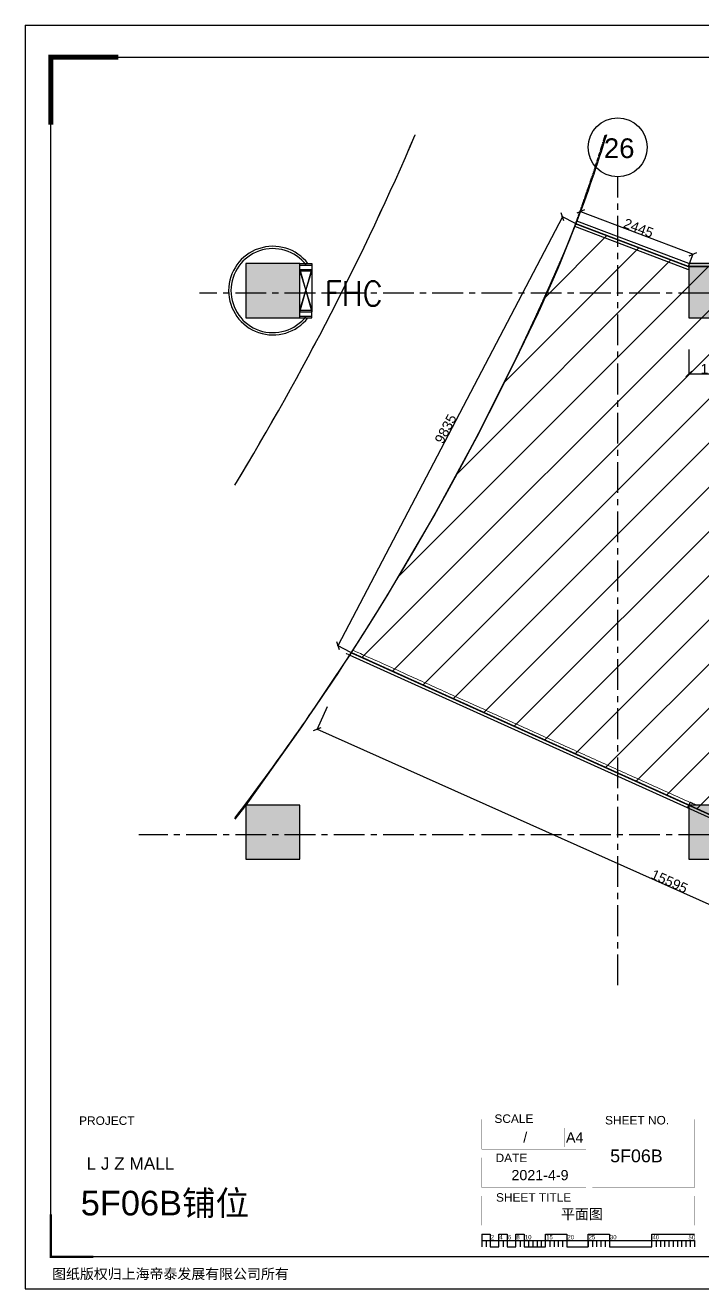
# Model space of a CAD drawing. Header units: inches. Extents: x -17552 to 18736, y -11730 to 13931.
# Drawn here: x -17552 to -3788, y -11730 to 13931 of the extents above; entities that cross this region are included whole.
import ezdxf
from ezdxf.enums import TextEntityAlignment as Align

# ---------------------------------------------------------------- set-up
doc = ezdxf.new("R2010")
doc.units = ezdxf.units.IN
doc.header["$MEASUREMENT"] = 0
doc.linetypes.add('CENTER', pattern=[2, 1.25, -0.25, 0.25, -0.25])
doc.linetypes.add('LEASE4', pattern=[1.0799999999999998, 0.45, -0.09, 0.09, -0.09, 0.09, -0.09, 0.09, -0.09])
for name, color, linetype in [('area-line', 3, 'Continuous'), ('DIM', 3, 'Continuous'), ('DIM TEXT', 7, 'Continuous'), ('L05-COL', 5, 'Continuous'), ('L05-COV', 2, 'Continuous'), ('L05-LEASE', 2, 'LEASE4'), ('L05-TXT-200', 7, 'Continuous'), ('L05-WAL', 2, 'Continuous'), ('new wall', 2, 'Continuous'), ('WALL', 255, 'Continuous'), ('轴线', 10, 'CENTER')]:
    doc.layers.add(name, color=color, linetype=linetype)
doc.layers.add('原中岛线', color=8, linetype='Continuous', lineweight=18, plot=False)
doc.layers.add('租户合同线', color=5, linetype='Continuous', lineweight=50)
doc.styles.add('SIMPLEX', font='SIMPLEX.shx', dxfattribs={"width": 0.9, "height": 1000})
doc.styles.get("Standard").update_dxf_attribs({"font": 'arial.ttf'})
doc.dimstyles.new('DIM-200MM', dxfattribs={"dimtxt": 200, "dimasz": 120, "dimexe": 10, "dimexo": 10, "dimgap": 0.7, "dimtad": 1, "dimdec": 0, "dimrnd": 5, "dimzin": 1, "dimdsep": 46, "dimtxsty": 'Standard', "dimblk": 'OBLIQUE', "dimcen": 0.5, "dimdle": 1, "dimclrd": 256, "dimclre": 256, "dimclrt": 7, "dimaunit": 1, "dimadec": 0, "dimazin": 0, "dimtfac": 1, "dimtdec": 0, "dimtix": 1, "dimtmove": 2, "dimatfit": 3, "dimfxl": 500, "dimfxlon": 1, "dimtolj": 1, "dimtzin": 1, "dimarcsym": 0})

# ---------------------------------------------------------------- blocks, each defined once
blk = doc.blocks.new('_Oblique')
at = {"color": 0, "linetype": 'ByBlock', "lineweight": -2}
blk.add_line((-0.5, -0.5), (0.5, 0.5), dxfattribs=at)
blk = doc.blocks.new('*D43')
at = {"layer": 'DEFPOINTS', "color": 0, "transparency": 16777216}
for p in [(-6366.025486572848, 9898.723253312695), (-11201.62547872669, 1331.101330089372), (-10928.96223278679, 1188.267795125171)]:
    blk.add_point(p, dxfattribs=at)
at = {"layer": 'DIM', "lineweight": -2, "transparency": 16777216}
for p, q in [((-6638.224700203892, 10042.4426065519), (-11202.08951103555, 1330.215511814367)), ((-6374.883669322902, 9903.363576401302), (-6647.546915262805, 10046.1971113655)), ((-10937.82041553684, 1192.908118213777), (-11210.48366147674, 1335.741653177978))]:
    blk.add_line(p, q, dxfattribs=at)
at = {"layer": 'DIM', "lineweight": -2, "transparency": 16777216, "xscale": 120, "yscale": 120, "zscale": 120}
for p, rotation in [((-6638.688732512752, 10041.5567882769), 62.35238729660064), ((-11201.62547872669, 1331.101330089372), 242.3523872966007)]:
    blk.add_blockref('_Oblique', p, dxfattribs=dict(at, rotation=rotation))
at = {"layer": 'DIM', "color": 7, "transparency": 16777216, "insert": (-9011.29257922792, 5734.070007220425), "char_height": 200, "attachment_point": 5, "rotation": 62.352387296600654}
blk.add_mtext('\\A1;9835', dxfattribs=at)
blk = doc.blocks.new('*D44')
at = {"layer": 'DEFPOINTS', "color": 0, "transparency": 16777216}
for p in [(-6366.02548657285, 9898.723253312695), (-3986.164312087127, 9282.433645364083), (-4081.412805630317, 9031.508564256204)]:
    blk.add_point(p, dxfattribs=at)
at = {"layer": 'DIM', "lineweight": -2, "transparency": 16777216}
for p, q in [((-6362.476663810634, 9908.07236327046), (-6267.228170267445, 10158.99744437834)), ((-6271.711904025437, 10150.0032166968), (-3985.229401091351, 9282.07876308786)), ((-4077.8639828681, 9040.85767421397), (-3982.615489324911, 9291.782755321849))]:
    blk.add_line(p, q, dxfattribs=at)
at = {"layer": 'DIM', "lineweight": -2, "transparency": 16777216, "xscale": 120, "yscale": 120, "zscale": 120}
for p, rotation in [((-6270.77699302966, 10149.64833442057), 159.2137704633269), ((-3986.164312087127, 9282.433645364083), 339.2137704633269)]:
    blk.add_blockref('_Oblique', p, dxfattribs=dict(at, rotation=rotation))
at = {"layer": 'DIM', "color": 7, "transparency": 16777216, "insert": (-5091.983574153042, 9812.16348766286), "char_height": 200, "attachment_point": 5, "rotation": 339.2137704633269}
blk.add_mtext('\\A1;2445', dxfattribs=at)
blk = doc.blocks.new('*D46')
at = {"layer": 'DEFPOINTS', "color": 0, "transparency": 16777216}
for p in [(-4070.408197862736, 7991.50867425761), (-2970.408307862643, 7991.50867425761), (-4070.408197862736, 6847.884324307845)]:
    blk.add_point(p, dxfattribs=at)
at = {"layer": 'DIM', "lineweight": -2, "transparency": 16777216}
for p, q in [((-4070.408197862736, 7347.884324307845), (-4070.408197862736, 6837.884324307845)), ((-2970.408307862643, 7347.884324307845), (-2970.408307862643, 6837.884324307845)), ((-2969.408307862643, 6847.884324307845), (-4071.408197862736, 6847.884324307845))]:
    blk.add_line(p, q, dxfattribs=at)
at = {"layer": 'DIM', "lineweight": -2, "transparency": 16777216, "xscale": 120, "yscale": 120, "zscale": 120, "rotation": 180}
blk.add_blockref('_Oblique', (-4070.408197862736, 6847.884324307845), dxfattribs=at)
at = {"layer": 'DIM', "lineweight": -2, "transparency": 16777216, "xscale": 120, "yscale": 120, "zscale": 120}
blk.add_blockref('_Oblique', (-2970.408307862643, 6847.884324307845), dxfattribs=at)
at = {"layer": 'DIM', "color": 7, "transparency": 16777216, "insert": (-3520.40825286269, 6950.698921852183), "char_height": 200, "attachment_point": 5}
blk.add_mtext('\\A1;1100', dxfattribs=at)
blk = doc.blocks.new('*D49')
at = {"layer": 'DEFPOINTS', "color": 0, "transparency": 16777216}
for p in [(-10928.96223276098, 1188.267795165121), (-11624.78467610538, -368.753216083157), (3307.009616455165, -5173.694338898939)]:
    blk.add_point(p, dxfattribs=at)
at = {"layer": 'DIM', "lineweight": -2, "transparency": 16777216}
for p, q in [((-11420.78233588553, 87.73670186118034), (-11628.86472290977, -377.8830144420435)), ((2612.100152946656, -6731.123354827654), (-11625.69765594127, -368.3452114027177)), ((2815.189513330609, -6274.225432202877), (2607.10712630637, -6739.8451485061))]:
    blk.add_line(p, q, dxfattribs=at)
at = {"layer": 'DIM', "lineweight": -2, "transparency": 16777216, "xscale": 120, "yscale": 120, "zscale": 120}
for p, rotation in [((-11624.78467610538, -368.753216083157), 155.920446568355), ((2611.187173110767, -6730.715350147214), 335.920446568355)]:
    blk.add_blockref('_Oblique', p, dxfattribs=dict(at, rotation=rotation))
at = {"layer": 'DIM', "color": 7, "transparency": 16777216, "insert": (-4464.849914481692, -3455.866628722195), "char_height": 200, "attachment_point": 5, "rotation": 335.92044656835503}
blk.add_mtext('\\A1;15595', dxfattribs=at)

msp = doc.modelspace()

# ---------------------------------------------------------------- hatches: boundary and pattern name
at = {"layer": 'L05-WAL'}
h = msp.add_hatch(dxfattribs=at)
h.set_pattern_fill('ANSI31', color=3, scale=400)
h.set_pattern_definition([(45, (-12831.94186917804, 2561.886604355939), (-449.0128060534576, 449.0128060534577), [])])
edge = h.paths.add_edge_path()
edge.add_line((7723.259209293406, 4456.931312320841), (8669.529089264106, 6593.305085224478))
edge.add_line((8669.529089264106, 6593.305085224478), (7575.841061717947, 7087.113244738051))
edge.add_line((7575.841061717947, 7087.113244738051), (7600.541473758203, 7141.817142900487))
edge.add_line((7600.541473758203, 7141.817142900487), (4029.591692137154, 8754.205545627628))
edge.add_line((4029.591692137154, 8754.205545627628), (3415.449868653595, 9031.508564256204))
edge.add_line((3415.449868653595, 9031.508564256204), (2929.59180213706, 9031.508564256204))
edge.add_line((2929.59180213706, 9031.508564256204), (-2970.408307862846, 9031.508564256204))
edge.add_line((-2970.408307862846, 9031.508564256204), (-4081.412805630316, 9031.508564256204))
edge.add_line((-4081.412805630316, 9031.508564256204), (-6366.025486572835, 9898.723253312695))
edge.add_arc((-32575.42880023028, 19911.71138657125), 28056.95552647747, 333.23149421351576, 339.0912429357835, ccw=False)
edge.add_arc((-56952.2872652528, 30918.85485554987), 54791.0052289754, 328.58941967874495, 334.435691915814, ccw=False)
edge.add_arc((-56952.2872660681, 30918.85485607175), 54791.00522994321, 327.13796236589576, 328.5894196787235, ccw=False)
edge.add_line((-10928.96223276105, 1188.267795163643), (3338.586402237037, -5253.785024002471))
edge.add_line((3338.586402237037, -5253.785024002471), (7723.259209293406, 4456.931312320841))
h.paths.add_polyline_path([(-3436.384088724705, 1336.584781589929), (3594.175256432184, 1336.584781589929), (3594.175256432184, 3696.475641071511), (-3436.384088724705, 3696.475641071511)], flags=24)
h.paths.add_polyline_path([(-2555.898467447645, 3203.698086571866), (2995.94327880065, 3203.698086571866), (2995.94327880065, 5041.760842369957), (-2555.898467447645, 5041.760842369957)], flags=24)
at = {"layer": 'WALL'}
h = msp.add_hatch(color=256, dxfattribs=at)
h.dxf.hatch_style = 1
h.paths.add_polyline_path([(8072.178653369483, -2204.022257679899), (7069.639641903632, -1751.346534350364), (6616.963918574911, -2753.885545815283), (7619.5029300389, -3206.56126914447)])
h.paths.add_polyline_path([(4029.591692137357, 9091.50856425747), (2929.591802137264, 9091.508564257587), (2929.591802137264, 7991.508674257493), (4029.591692137357, 7991.50867425761)])
h.paths.add_polyline_path([(-2970.408307862643, -1908.491435742414), (-4070.408197862736, -1908.491435742297), (-4070.408197862736, -3008.491325742391), (-2970.408307862643, -3008.491325742275)])
h.paths.add_polyline_path([(-2970.408307862643, 9091.50856425747), (-4070.408197862736, 9091.508564257587), (-4070.408197862736, 7991.508674257493), (-2970.408307862643, 7991.50867425761)])
h.paths.add_polyline_path([(-11970.40830786358, -1908.491435742414), (-13070.40819786368, -1908.491435742297), (-13070.40819786368, -3008.491325742391), (-11970.40830786358, -3008.491325742275)])
h.paths.add_polyline_path([(-11970.40825333138, 9091.492234254547), (-13070.40825333138, 9091.49223425443), (-13070.40825333138, 7991.492234254547), (-11970.40825333138, 7991.492234254663)])

# ---------------------------------------------------------------- linework, layer by layer
at = {"color": 8}
msp.add_line((-8277.19846310627, -10748.45333171812), (-3957.198463106266, -10748.45333171812), dxfattribs=at)
for points in [[(-17552.16863536707, 13931.04271609674), (18735.83136463294, 13931.04271609674)], [(-17552.16863536707, 13931.04271609674), (-17552.16863536707, -11729.75728390326), (18735.83136463294, -11729.75728390326)], [(-8277.19846310627, -10618.85333171812), (-8277.19846310627, -10878.05333171812)], [(-8104.39846310627, -10748.45333171812), (-8104.39846310627, -10878.05333171812)], [(-6549.198463106266, -10748.45333171812), (-6549.198463106266, -10878.05333171812)], [(-6117.198463106266, -10748.45333171812), (-6117.198463106266, -10878.05333171812)], [(-3957.198463106266, -10748.45333171812), (-3957.198463106266, -10878.05333171812)]]:
    msp.add_lwpolyline(points)
for points, const_width in [([(-17033.76863536707, 11910.80506903993), (-17033.76863536707, 13283.04271609674), (-15661.53098831026, 13283.04271609674)], 103.68), ([(-15315.0176679323, -8290.286004608583), (-8523.645984424744, -8290.286004608583), (-8523.645984424744, -10881.75728390326), (-16833.76863536706, -10881.75728390326), (-16833.76863536706, -8290.286004608583), (-16544.08984407612, -8290.286004608583)], 4.319999999999999), ([(-7150.614905479433, -8290.286004608583), (-6160.398463106278, -8290.286004608583), (-6160.398463106278, -8895.086004608582), (-8277.19846310627, -8895.086004608582), (-8277.19846310627, -8290.286004608583), (-8061.198463106266, -8290.286004608583)], 4.319999999999999), ([(-6604.837970517401, -8463.625941299664), (-6604.837970517401, -8848.762907819962)], 4.319999999999999), ([(-4463.175823679856, -8290.286004608583), (-3957.198463106266, -8290.286004608583), (-3957.198463106317, -9672.686004608584), (-6030.798463106148, -9672.686004608584), (-6030.798463106112, -8290.286004608583), (-5857.998463106109, -8290.286004608583)], 4.319999999999999), ([(-7285.418144608375, -9067.886004608585), (-6160.398463106278, -9067.886004608585), (-6160.398463106278, -9672.686004608584), (-8277.19846310627, -9672.686004608584), (-8277.19846310627, -9067.886004608585), (-8061.198463106266, -9067.886004608585)], 4.319999999999999), ([(-6596.324886189519, -9845.48600460859), (-3957.198463106266, -9845.486004608583), (-3957.198463106266, -10441.50036169359), (-8277.19846310627, -10441.5003616936), (-8277.19846310627, -9845.48600460859), (-8061.198463106266, -9845.48600460859)], 4.319999999999999), ([(-17033.76863536707, -10217.75728390326), (-17033.76863536707, -11081.75728390326), (-16169.76863536707, -11081.75728390326)], 43.2), ([(-8104.39846310627, -10618.85333171812), (-8104.39846310627, -10748.45333171812)], 8.639999999999999), ([(-7931.598463106271, -10618.85333171812), (-7931.598463106271, -10748.45333171812)], 8.639999999999999), ([(-7758.798463106272, -10618.85333171812), (-7758.798463106272, -10748.45333171812)], 8.639999999999999), ([(-7585.998463106276, -10618.85333171812), (-7585.998463106276, -10748.45333171812)], 8.639999999999999), ([(-7413.198463106266, -10618.85333171812), (-7413.198463106266, -10748.45333171812)], 8.639999999999999), ([(-6981.198463106266, -10618.85333171812), (-6981.198463106266, -10748.45333171812)], 8.639999999999999), ([(-6549.198463106266, -10618.85333171812), (-6549.198463106266, -10748.45333171812)], 8.639999999999999), ([(-6117.198463106266, -10618.85333171812), (-6117.198463106266, -10748.45333171812)], 8.639999999999999), ([(-5685.198463106266, -10618.85333171812), (-5685.198463106266, -10748.45333171812)], 8.639999999999999), ([(-4821.198463106266, -10618.85333171812), (-4821.198463106266, -10748.45333171812)], 8.639999999999999), ([(-3957.198463106266, -10618.85333171812), (-3957.198463106266, -10748.45333171812)], 8.639999999999999)]:
    msp.add_lwpolyline(points, dxfattribs=dict(const_width=const_width))
msp.add_lwpolyline([(-17033.76863536707, 13283.04271609674), (18217.43136463294, 13283.04271609675), (18217.43136463294, -11081.75728390326), (-17033.76863536707, -11081.75728390326)], close=True)
for points in [[(-8277.19846310627, -10618.85333171812), (-8104.39846310627, -10618.85333171812), (-8104.39846310627, -10878.05333171812), (-7931.598463106271, -10878.05333171812), (-7931.598463106271, -10618.85333171812), (-7758.798463106272, -10618.85333171812), (-7758.798463106272, -10878.05333171812), (-7585.998463106276, -10878.05333171812), (-7585.998463106276, -10618.85333171812), (-7413.198463106266, -10618.85333171812), (-7413.198463106266, -10878.05333171812), (-6981.198463106266, -10878.05333171812), (-6981.198463106266, -10618.85333171812), (-6549.198463106266, -10618.85333171812), (-6549.198463106266, -10878.05333171812), (-6117.198463106266, -10878.05333171812), (-6117.198463106266, -10618.85333171812), (-5685.198463106266, -10618.85333171812), (-5685.198463106266, -10878.05333171812), (-4821.198463106266, -10878.05333171812), (-4821.198463106266, -10618.85333171812), (-3957.198463106266, -10618.85333171812)], [(-8190.798463106272, -10748.45333171812), (-8190.798463106272, -10878.05333171812)], [(-7845.198463106266, -10748.45333171812), (-7845.198463106266, -10878.05333171812)], [(-7499.598463106271, -10748.45333171812), (-7499.598463106271, -10878.05333171812)], [(-7326.798463106272, -10748.45333171812), (-7326.798463106272, -10878.05333171812)], [(-7240.39846310627, -10748.45333171812), (-7240.39846310627, -10878.05333171812)], [(-7153.998463106276, -10748.45333171812), (-7153.998463106276, -10878.05333171812)], [(-7067.598463106271, -10748.45333171812), (-7067.598463106271, -10878.05333171812)], [(-6894.798463106265, -10748.45333171812), (-6894.798463106265, -10878.05333171812)], [(-6808.398463106278, -10748.45333171812), (-6808.398463106278, -10878.05333171812)], [(-6721.998463106276, -10748.45333171812), (-6721.998463106276, -10878.05333171812)], [(-6635.598463106267, -10748.45333171812), (-6635.598463106267, -10878.05333171812)], [(-6030.798463106265, -10748.45333171812), (-6030.798463106265, -10878.05333171812)], [(-5944.398463106278, -10748.45333171812), (-5944.398463106278, -10878.05333171812)], [(-5857.998463106269, -10748.45333171812), (-5857.998463106269, -10878.05333171812)], [(-5771.598463106267, -10748.45333171812), (-5771.598463106267, -10878.05333171812)], [(-4734.798463106265, -10748.45333171812), (-4734.798463106265, -10878.05333171812)], [(-4648.398463106278, -10748.45333171812), (-4648.398463106278, -10878.05333171812)], [(-4561.998463106269, -10748.45333171812), (-4561.998463106269, -10878.05333171812)], [(-4475.598463106267, -10748.45333171812), (-4475.598463106267, -10878.05333171812)], [(-4389.198463106266, -10748.45333171812), (-4389.198463106266, -10878.05333171812)], [(-4302.798463106265, -10748.45333171812), (-4302.798463106265, -10878.05333171812)], [(-4216.398463106278, -10748.45333171812), (-4216.398463106278, -10878.05333171812)], [(-4129.998463106269, -10748.45333171812), (-4129.998463106269, -10878.05333171812)], [(-4043.598463106267, -10748.45333171812), (-4043.598463106267, -10878.05333171812)]]:
    msp.add_lwpolyline(points, dxfattribs=at)
at = {"color": 7, "linetype": 'Continuous', "lineweight": 5}
msp.add_open_spline([(-4045.716792524006, -1853.807484689667), (-7468.191623526072, -308.5570239718409), (-10897.00518336004, 1239.555378507873), (-10910.17222759021, 1219.131761696804), (-10961.12211830194, 1138.54286209779), (-7524.07029875453, -414.1415818628629), (-4095.097280226248, -1963.176435659584), (-4066.291889098618, -1899.377929069135), (-4045.716792524006, -1853.807484689667)], degree=2, knots=[0, 0, 0, 1, 1, 2, 2, 3, 3, 4, 4, 4], dxfattribs=at)
at = {"layer": 'area-line', "color": 7}
for points in [[(-10961.99702052095, 1138.938098229439), (-11936.86071813686, -316.7918766812309), (-13070.40819786368, -1908.491435742297), (-13294.82466646512, -2192.591433946282)], [(2225.185379298251, -7571.448564569639), (2590.958576199577, -6759.53372481913), (3257.627327472466, -5283.062476558664), (-4095.099603196744, -1963.175386797053), (-10961.99702052095, 1138.938098229439)]]:
    msp.add_lwpolyline(points, dxfattribs=at)
at = {"layer": 'DIM'}
msp.add_circle((-5515.417530525403, 11452.14606546879), 600, dxfattribs=at)
at = {"layer": 'L05-COL', "color": 7}
for points in [[(-11970.40825333138, 9091.492234254547), (-13070.40825333138, 9091.49223425443), (-13070.40825333138, 7991.492234254547), (-11970.40825333138, 7991.492234254663)], [(-2970.408307862643, 9091.50856425747), (-4070.408197862736, 9091.508564257587), (-4070.408197862736, 7991.508674257493), (-2970.408307862643, 7991.50867425761)], [(-11970.40830786358, -1908.491435742414), (-13070.40819786368, -1908.491435742297), (-13070.40819786368, -3008.491325742391), (-11970.40830786358, -3008.491325742275)], [(-2970.408307862643, -1908.491435742414), (-4070.408197862736, -1908.491435742297), (-4070.408197862736, -3008.491325742391), (-2970.408307862643, -3008.491325742275)]]:
    msp.add_lwpolyline(points, close=True, dxfattribs=at)
at = {"layer": 'L05-COV', "color": 0}
msp.add_arc((-12520.40825332882, 8541.492234255245), 852.8289678860508, 37.57037211683641, 322.4296278830603, dxfattribs=at)
at = {"layer": 'L05-LEASE', "color": 0}
for p, q in [((-4070.408197860386, -1908.491435743358), (-10928.962232761, 1188.267795165084)), ((-3924.605396651488, -1908.491435742312), (-4045.716792524006, -1853.807484689667))]:
    msp.add_line(p, q, dxfattribs=at)
for centre, radius, start, end in [((-42235.52139654959, 22905.37316732021), 38150.93828389297, 339.5559969926472, 342.9274592992581), ((-56952.28725934977, 30918.8548522534), 54791.0052222273, 322.8255843338733, 337.0786588657969), ((-56954.02335780759, 30917.92005954689), 54791.0052222273, 322.8285889626012, 337.0786588636664)]:
    msp.add_arc(centre, radius, start, end, dxfattribs=at)
at = {"layer": 'L05-LEASE', "color": 0, "linetype": 'Continuous'}
msp.add_arc((-12520.40819833166, 8541.492289254616), 900, 37.66880455128199, 322.3290306070072, dxfattribs=at)
at = {"layer": 'L05-WAL', "color": 0}
for p, q in [((-11970.41009329045, 9091.478830915003), (-11730.40873972624, 9091.478830914537)), ((-11970.41009328765, 9061.492234255129), (-11730.40873972345, 9061.492234254547)), ((-11730.40932975122, 9091.478830915003), (-11730.40974536137, 8971.478830914537)), ((-11730.40932974889, 9061.492234255129), (-11730.40974535858, 8941.492234254663)), ((-11970.40966868419, 8971.478830915003), (-11730.40873972624, 8971.478830914537)), ((-11970.40683797858, 8141.478830914537), (-11970.40966868186, 8941.492234255129)), ((-11970.40966868186, 8941.492234255129), (-11730.40873972345, 8941.492234254663)), ((-11970.40873972368, 8941.492234254198), (-11730.40873972345, 8141.492234254547)), ((-11970.40873972368, 8141.492234254198), (-11730.40873972368, 8941.492234254198)), ((-11970.40825333138, 8971.478830915003), (-11730.40873972624, 8111.478830915235)), ((-11970.40683797858, 8111.478830915119), (-11730.40873972624, 8971.47883091442)), ((-11730.40873972624, 8971.47883091442), (-11730.40873972624, 8111.478830915235)), ((-11970.41009328789, 8021.492234253616), (-11730.40873972345, 8021.492234254198)), ((-11970.40966868186, 8141.492234253732), (-11730.40873972368, 8141.492234254081)), ((-11970.40825333185, 7991.478830915119), (-11730.40932975122, 7991.478830916283)), ((-11970.40683797858, 8111.478830915119), (-11730.40974536091, 8111.478830915119)), ((-11730.40932974889, 8021.492234253616), (-11730.40974535881, 8141.492234254198)), ((-11730.40932975122, 7991.478830915003), (-11730.40974536137, 8111.478830915468))]:
    msp.add_line(p, q, dxfattribs=at)
at = {"layer": 'new wall', "color": 7}
msp.add_lwpolyline([(-5745.565035363623, 11704.93590691853, -0.0170221931204215), (-6366.025486572849, 9898.723253312695), (-4081.412805630316, 9031.508564256204), (3415.449868653595, 9031.508564256204), (7600.541473758203, 7141.817142900487), (8007.940092162462, 8044.081141427654), (9101.619840879488, 7550.252706148836), (9698.314734579879, 8871.787875800917), (8604.605137550127, 9365.62978809484), (9162.544787682651, 10601.328319102), (9238.196497706667, 10567.17023963231), (9751.917735055009, 11704.93590691854)], format="xyb", dxfattribs=at)
at = {"layer": 'new wall', "color": 3, "const_width": 30}
msp.add_lwpolyline([(7723.259209293406, 4456.931312320841), (8669.529089264106, 6593.305085224478), (7575.841061717947, 7087.113244738051), (7600.541473758203, 7141.817142900487), (4029.591692137154, 8754.205545627628), (3415.449868653595, 9031.508564256204), (2929.59180213706, 9031.508564256204), (-2970.408307862846, 9031.508564256204), (-4081.412805630316, 9031.508564256204), (-6366.025486572835, 9898.723253312695, -0.02557355003810054), (-7525.238410856211, 7275.227901406339, -0.02551470940988006), (-10190.65332985801, 2363.577835465752, -0.006333261939359477), (-10928.96223276105, 1188.267795163643), (3338.586402237037, -5253.785024002471)], format="xyb", close=True, dxfattribs=at)
at = {"layer": 'new wall', "color": 7}
for points in [[(-4070.408197862736, 8971.508564256306), (-4092.417413397488, 8971.508564256306), (-6387.498362420971, 9842.696896602312)], [(3428.377599913147, 9091.508564256306), (-4070.408197862736, 9091.508564256306), (-6344.912489274371, 9954.886216095489)]]:
    msp.add_lwpolyline(points, dxfattribs=at)
at = {"layer": '原中岛线', "color": 8, "linetype": 'Continuous', "lineweight": 0, "flags": 128}
msp.add_lwpolyline([(-13294.82466646513, 4598.899462789446, 0.03511357762927832), (-9628.621926418673, 11704.93590691852, 0.03511357762927832)], format="xyb", dxfattribs=at)
at = {"layer": '租户合同线', "color": 7, "lineweight": -3}
for points in [[(-13294.82466646513, 4588.729432501488, 0.03468791059579664), (-9629.543280405029, 11704.93590691854, 0.03468791059579664)], [(2290.3369478655, -7571.448564569644), (3337.002162170174, -5253.069695288086), (-2970.408307862643, -2405.161325701107), (-4070.414016086135, -1908.507760266987), (-10928.96223276099, 1188.267795165101, -0.0180505236908541), (-13294.82466646513, -2165.246793752886, -0.0180505236908541)]]:
    msp.add_lwpolyline(points, format="xyb", dxfattribs=at)
at = {"layer": '轴线', "ltscale": 500}
for p, q in [((-5515.417530525403, -5566.569461006275), (-5515.417530525403, 10852.14606546879)), ((13341.47102709715, 8491.495214476752), (-14010.81801808695, 8491.495214476752)), ((13341.47102709714, -2508.504785520565), (-15247.48709043243, -2508.504785520565))]:
    msp.add_line(p, q, dxfattribs=at)

# ---------------------------------------------------------------- texts
for s, height, p in [('SCALE', 172.8, (-8020.191706467878, -8362.689373020965)), ('PROJECT', 172.8, (-16458.25397287741, -8402.134524904732)), ('SHEET NO.', 172.8, (-5772.50017339208, -8393.545109695571)), ('A4', 207.3599999999999, (-6566.118700193598, -8760.88804815781)), ('DATE', 172.8, (-7996.514383941023, -9158.086437983546)), ('SHEET TITLE', 172.8, (-7988.753634245695, -9961.830647508354)), ('2', 86.4, (-8092.578859653266, -10725.74056157996)), ('4', 86.4, (-7919.778859653255, -10725.74056157996)), ('6', 86.4, (-7746.97885965326, -10725.74056157996)), ('8', 86.4, (-7574.178859653261, -10725.74056157996)), ('10', 86.4, (-7401.378859653261, -10725.74056157996)), ('15', 86.4, (-6969.378859653261, -10725.74056157996)), ('20', 86.4, (-6537.378859653254, -10725.74056157996)), ('25', 86.4, (-6105.378859653254, -10725.74056157996)), ('30', 86.4, (-5673.378859653254, -10725.74056157996)), ('40', 86.4, (-4809.378859653254, -10725.74056157996)), ('50', 86.4, (-4078.064405258912, -10728.82685972852)), ('图纸版权归上海帝泰发展有限公司所有', 207.3599999999999, (-17007.28484740866, -11531.9672255097))]:
    msp.add_text(s, height=height).set_placement(p)
at = {"insert": (-16308.09763489192, -9062.603861823709), "char_height": 250, "attachment_point": 1}
msp.add_mtext_dynamic_manual_height_columns('L J Z MALL', width=6808.082280312083, gutter_width=1, heights=[0], dxfattribs=at)
for tag, text, p in [('/', 'AS NOTED', (-7353.607252397342, -8757.664620980702)), ('2021-4-9', '2020-7-22', (-6514.299728822538, -9525.679456871147))]:
    msp.add_attdef(tag, text=text, height=207.3599999999999).set_placement(p, align=Align.RIGHT)
for tag, p, s, height in [('5F06B', (-5668.874524528896, -9161.181977511062), 'SHEET NO.', 259.2), ('5F06B铺位', (-16425.22122503262, -10240.57885802068), '###############', 500), ('平面图', (-6667.071376035317, -10316.41645594197), 'SHEET-TITLE', 207.3599999999999)]:
    msp.add_attdef(tag, p, s, height=height)
at = {"layer": 'DIM TEXT', "insert": (-5796.062208857875, 11634.03627076783), "char_height": 400, "attachment_point": 1}
msp.add_mtext_dynamic_manual_height_columns('26', width=10456.67455944861, gutter_width=2, heights=[0], dxfattribs=at)
at = {"layer": 'L05-TXT-200', "color": 0, "style": 'SIMPLEX', "width": 0.9}
msp.add_text('FHC', height=500, rotation=359.999812743427, dxfattribs=at).set_placement((-11468.95415945556, 8231.817629254132))

# ---------------------------------------------------------------- dimensions: what is measured, and where the dimension line sits
at = {"layer": 'DIM'}
for p1, p2, distance, picture, middle in [((-6366.025486572849, 9898.723253312695), (-10928.96223278679, 1188.267795125172), -307.8094611880086, '*D43', (-9011.29257922792, 5734.070007220425)), ((-6366.025486572849, 9898.723253312695), (-4081.412805630316, 9031.508564256204), 268.3946196391466, '*D44', (-5091.983574153042, 9812.16348766286)), ((3307.009616455165, -5173.694338898938), (-10928.96223276098, 1188.267795165121), 1705.4276009641644, '*D49', (-4464.849914481692, -3455.866628722195))]:
    dim = msp.add_aligned_dim(p1=p1, p2=p2, distance=distance, dimstyle='DIM-200MM', dxfattribs=at)
    dim.commit()
    dim.dimension.update_dxf_attribs({"geometry": picture, "text_midpoint": middle})
dim = msp.add_linear_dim(base=(-4070.408197862736, 6847.884324307845), p1=(-2970.408307862643, 7991.50867425761), p2=(-4070.408197862736, 7991.50867425761), dimstyle='DIM-200MM', dxfattribs=at)
dim.commit()
dim.dimension.update_dxf_attribs({"geometry": '*D46', "text_midpoint": (-3520.40825286269, 6950.698921852183)})

doc.saveas('drawing.dxf')
